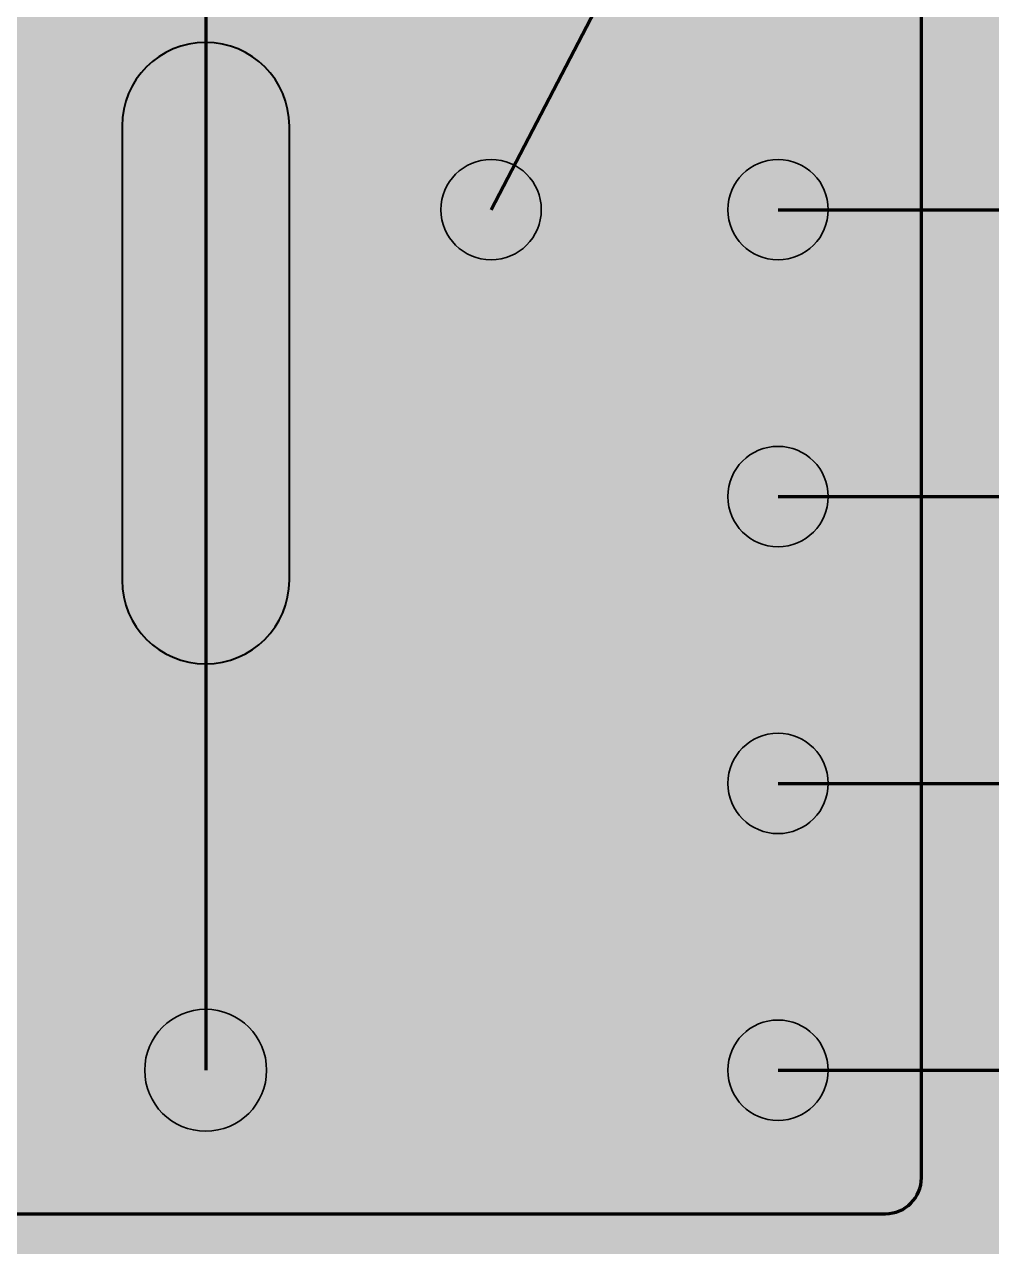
# Model space of a CAD drawing. Header units: millimetres. Extents: x 0 to 207, y 0 to 141.
# Drawn here: x 106.17 to 134.71, y 36.07 to 72.14 of the extents above; entities that cross this region are included whole.
import ezdxf

# ---------------------------------------------------------------- set-up
doc = ezdxf.new("R2010")
doc.units = ezdxf.units.MM
doc.layers.add('veroComponents', color=7, linetype='Continuous')

msp = doc.modelspace()

# ---------------------------------------------------------------- hatches: boundary and pattern name
at = {"true_color": 0xffffff, "transparency": 33554687}
msp.add_hatch(color=7, dxfattribs=at).paths.add_polyline_path([(206.728, 141.464), (206.728, 0), (0, 0), (0, 141.464)], flags=0)
at = {"true_color": 0x0e2a64, "transparency": 33554687}
h = msp.add_hatch(color=158, dxfattribs=at)
edge = h.paths.add_edge_path(flags=0)
edge.add_spline(control_points=[(132.644, 120.65), (132.644, 120.65), (132.644, 38.1), (132.644, 38.1), (132.644, 37.516), (132.17, 37.042), (131.586, 37.042), (131.586, 37.042), (32.103, 37.042), (32.103, 37.042), (31.519, 37.042), (31.044, 37.516), (31.044, 38.1), (31.044, 38.1), (31.044, 120.65), (31.044, 120.65), (31.044, 121.234), (31.519, 121.708), (32.103, 121.708), (32.103, 121.708), (131.586, 121.708), (131.586, 121.708), (132.17, 121.708), (132.644, 121.234), (132.644, 120.65)], knot_values=[0, 0, 0, 0, 1, 1, 1, 2, 2, 2, 3, 3, 3, 4, 4, 4, 5, 5, 5, 6, 6, 6, 7, 7, 7, 8, 8, 8, 8], degree=3, periodic=1)
at = {"true_color": 0x767c82, "transparency": 33554687}
h = msp.add_hatch(color=8, dxfattribs=at)
edge = h.paths.add_edge_path(flags=0)
edge.add_spline(control_points=[(130.881, 66.675), (130.881, 65.312), (129.774, 64.206), (128.411, 64.206), (128.411, 64.206), (43.744, 64.206), (43.744, 64.206), (42.382, 64.206), (41.275, 65.312), (41.275, 66.675), (41.275, 68.038), (42.382, 69.144), (43.744, 69.144), (43.744, 69.144), (128.411, 69.144), (128.411, 69.144), (129.774, 69.144), (130.881, 68.038), (130.881, 66.675)], knot_values=[0, 0, 0, 0, 1, 1, 1, 2, 2, 2, 3, 3, 3, 4, 4, 4, 5, 5, 5, 6, 6, 6, 6], degree=3, periodic=1)
at = {"true_color": 0xd1d4d7, "transparency": 33554490}
h = msp.add_hatch(color=254, dxfattribs=at)
edge = h.paths.add_edge_path(flags=0)
edge.add_spline(control_points=[(130.881, 66.675), (130.881, 65.312), (129.774, 64.206), (128.411, 64.206), (128.411, 64.206), (43.744, 64.206), (43.744, 64.206), (42.382, 64.206), (41.275, 65.312), (41.275, 66.675), (41.275, 68.038), (42.382, 69.144), (43.744, 69.144), (43.744, 69.144), (128.411, 69.144), (128.411, 69.144), (129.774, 69.144), (130.881, 68.038), (130.881, 66.675)], knot_values=[0, 0, 0, 0, 1, 1, 1, 2, 2, 2, 3, 3, 3, 4, 4, 4, 5, 5, 5, 6, 6, 6, 6], degree=3, periodic=1)
at = {"true_color": 0xd1d4d7, "transparency": 33554687}
h = msp.add_hatch(color=254, dxfattribs=at)
edge = h.paths.add_edge_path(flags=0)
edge.add_spline(control_points=[(119.944, 68.157), (120.762, 68.157), (121.426, 67.493), (121.426, 66.675), (121.426, 65.857), (120.762, 65.193), (119.944, 65.193), (119.127, 65.193), (118.463, 65.857), (118.463, 66.675), (118.463, 67.493), (119.127, 68.157), (119.944, 68.157)], knot_values=[0, 0, 0, 0, 1, 1, 1, 2, 2, 2, 3, 3, 3, 4, 4, 4, 4], degree=3, periodic=1)
h = msp.add_hatch(color=254, dxfattribs=at)
edge = h.paths.add_edge_path(flags=0)
edge.add_spline(control_points=[(128.411, 68.157), (129.229, 68.157), (129.893, 67.493), (129.893, 66.675), (129.893, 65.857), (129.229, 65.193), (128.411, 65.193), (127.593, 65.193), (126.929, 65.857), (126.929, 66.675), (126.929, 67.493), (127.593, 68.157), (128.411, 68.157)], knot_values=[0, 0, 0, 0, 1, 1, 1, 2, 2, 2, 3, 3, 3, 4, 4, 4, 4], degree=3, periodic=1)
at = {"true_color": 0xf1f3f5, "transparency": 33554674}
h = msp.add_hatch(color=7, dxfattribs=at)
edge = h.paths.add_edge_path(flags=0)
edge.add_spline(control_points=[(111.478, 67.804), (112.101, 67.804), (112.607, 67.298), (112.607, 66.675), (112.607, 66.052), (112.101, 65.546), (111.478, 65.546), (110.855, 65.546), (110.349, 66.052), (110.349, 66.675), (110.349, 67.298), (110.855, 67.804), (111.478, 67.804)], knot_values=[0, 0, 0, 0, 1, 1, 1, 2, 2, 2, 3, 3, 3, 4, 4, 4, 4], degree=3, periodic=1)
h = msp.add_hatch(color=7, dxfattribs=at)
edge = h.paths.add_edge_path(flags=0)
edge.add_spline(control_points=[(119.944, 67.804), (120.567, 67.804), (121.073, 67.298), (121.073, 66.675), (121.073, 66.052), (120.567, 65.546), (119.944, 65.546), (119.321, 65.546), (118.816, 66.052), (118.816, 66.675), (118.816, 67.298), (119.321, 67.804), (119.944, 67.804)], knot_values=[0, 0, 0, 0, 1, 1, 1, 2, 2, 2, 3, 3, 3, 4, 4, 4, 4], degree=3, periodic=1)
h = msp.add_hatch(color=7, dxfattribs=at)
edge = h.paths.add_edge_path(flags=0)
edge.add_spline(control_points=[(128.411, 67.804), (129.034, 67.804), (129.54, 67.298), (129.54, 66.675), (129.54, 66.052), (129.034, 65.546), (128.411, 65.546), (127.788, 65.546), (127.282, 66.052), (127.282, 66.675), (127.282, 67.298), (127.788, 67.804), (128.411, 67.804)], knot_values=[0, 0, 0, 0, 1, 1, 1, 2, 2, 2, 3, 3, 3, 4, 4, 4, 4], degree=3, periodic=1)
at = {"true_color": 0x767c82, "transparency": 33554687}
h = msp.add_hatch(color=8, dxfattribs=at)
edge = h.paths.add_edge_path(flags=0)
edge.add_spline(control_points=[(130.881, 58.208), (130.881, 56.845), (129.774, 55.739), (128.411, 55.739), (128.411, 55.739), (43.744, 55.739), (43.744, 55.739), (42.382, 55.739), (41.275, 56.845), (41.275, 58.208), (41.275, 59.571), (42.382, 60.678), (43.744, 60.678), (43.744, 60.678), (128.411, 60.678), (128.411, 60.678), (129.774, 60.678), (130.881, 59.571), (130.881, 58.208)], knot_values=[0, 0, 0, 0, 1, 1, 1, 2, 2, 2, 3, 3, 3, 4, 4, 4, 5, 5, 5, 6, 6, 6, 6], degree=3, periodic=1)
at = {"true_color": 0xb6ce45, "transparency": 33554490}
h = msp.add_hatch(color=63, dxfattribs=at)
edge = h.paths.add_edge_path(flags=0)
edge.add_spline(control_points=[(130.881, 58.208), (130.881, 56.845), (129.774, 55.739), (128.411, 55.739), (128.411, 55.739), (86.078, 55.739), (86.078, 55.739), (84.715, 55.739), (83.608, 56.845), (83.608, 58.208), (83.608, 59.571), (84.715, 60.678), (86.078, 60.678), (86.078, 60.678), (128.411, 60.678), (128.411, 60.678), (129.774, 60.678), (130.881, 59.571), (130.881, 58.208)], knot_values=[0, 0, 0, 0, 1, 1, 1, 2, 2, 2, 3, 3, 3, 4, 4, 4, 5, 5, 5, 6, 6, 6, 6], degree=3, periodic=1)
at = {"true_color": 0xb6ce45, "transparency": 33554687}
h = msp.add_hatch(color=63, dxfattribs=at)
edge = h.paths.add_edge_path(flags=0)
edge.add_spline(control_points=[(128.411, 59.69), (129.229, 59.69), (129.893, 59.026), (129.893, 58.208), (129.893, 57.391), (129.229, 56.727), (128.411, 56.727), (127.593, 56.727), (126.929, 57.391), (126.929, 58.208), (126.929, 59.026), (127.593, 59.69), (128.411, 59.69)], knot_values=[0, 0, 0, 0, 1, 1, 1, 2, 2, 2, 3, 3, 3, 4, 4, 4, 4], degree=3, periodic=1)
at = {"true_color": 0xf1f3f5, "transparency": 33554674}
h = msp.add_hatch(color=7, dxfattribs=at)
edge = h.paths.add_edge_path(flags=0)
edge.add_spline(control_points=[(111.478, 59.337), (112.101, 59.337), (112.607, 58.831), (112.607, 58.208), (112.607, 57.585), (112.101, 57.079), (111.478, 57.079), (110.855, 57.079), (110.349, 57.585), (110.349, 58.208), (110.349, 58.831), (110.855, 59.337), (111.478, 59.337)], knot_values=[0, 0, 0, 0, 1, 1, 1, 2, 2, 2, 3, 3, 3, 4, 4, 4, 4], degree=3, periodic=1)
h = msp.add_hatch(color=7, dxfattribs=at)
edge = h.paths.add_edge_path(flags=0)
edge.add_spline(control_points=[(119.944, 59.337), (120.567, 59.337), (121.073, 58.831), (121.073, 58.208), (121.073, 57.585), (120.567, 57.079), (119.944, 57.079), (119.321, 57.079), (118.816, 57.585), (118.816, 58.208), (118.816, 58.831), (119.321, 59.337), (119.944, 59.337)], knot_values=[0, 0, 0, 0, 1, 1, 1, 2, 2, 2, 3, 3, 3, 4, 4, 4, 4], degree=3, periodic=1)
h = msp.add_hatch(color=7, dxfattribs=at)
edge = h.paths.add_edge_path(flags=0)
edge.add_spline(control_points=[(128.411, 59.337), (129.034, 59.337), (129.54, 58.831), (129.54, 58.208), (129.54, 57.585), (129.034, 57.079), (128.411, 57.079), (127.788, 57.079), (127.282, 57.585), (127.282, 58.208), (127.282, 58.831), (127.788, 59.337), (128.411, 59.337)], knot_values=[0, 0, 0, 0, 1, 1, 1, 2, 2, 2, 3, 3, 3, 4, 4, 4, 4], degree=3, periodic=1)
at = {"true_color": 0x767c82, "transparency": 33554687}
h = msp.add_hatch(color=8, dxfattribs=at)
edge = h.paths.add_edge_path(flags=0)
edge.add_spline(control_points=[(130.881, 49.742), (130.881, 48.379), (129.774, 47.272), (128.411, 47.272), (128.411, 47.272), (43.744, 47.272), (43.744, 47.272), (42.382, 47.272), (41.275, 48.379), (41.275, 49.742), (41.275, 51.105), (42.382, 52.211), (43.744, 52.211), (43.744, 52.211), (128.411, 52.211), (128.411, 52.211), (129.774, 52.211), (130.881, 51.105), (130.881, 49.742)], knot_values=[0, 0, 0, 0, 1, 1, 1, 2, 2, 2, 3, 3, 3, 4, 4, 4, 5, 5, 5, 6, 6, 6, 6], degree=3, periodic=1)
at = {"true_color": 0x16a4c6, "transparency": 33554490}
h = msp.add_hatch(color=142, dxfattribs=at)
edge = h.paths.add_edge_path(flags=0)
edge.add_spline(control_points=[(130.881, 49.742), (130.881, 48.379), (129.774, 47.272), (128.411, 47.272), (128.411, 47.272), (69.144, 47.272), (69.144, 47.272), (67.782, 47.272), (66.675, 48.379), (66.675, 49.742), (66.675, 51.105), (67.782, 52.211), (69.144, 52.211), (69.144, 52.211), (128.411, 52.211), (128.411, 52.211), (129.774, 52.211), (130.881, 51.105), (130.881, 49.742)], knot_values=[0, 0, 0, 0, 1, 1, 1, 2, 2, 2, 3, 3, 3, 4, 4, 4, 5, 5, 5, 6, 6, 6, 6], degree=3, periodic=1)
at = {"true_color": 0x16a4c6, "transparency": 33554687}
h = msp.add_hatch(color=142, dxfattribs=at)
edge = h.paths.add_edge_path(flags=0)
edge.add_spline(control_points=[(128.411, 51.223), (129.229, 51.223), (129.893, 50.559), (129.893, 49.742), (129.893, 48.924), (129.229, 48.26), (128.411, 48.26), (127.593, 48.26), (126.929, 48.924), (126.929, 49.742), (126.929, 50.559), (127.593, 51.223), (128.411, 51.223)], knot_values=[0, 0, 0, 0, 1, 1, 1, 2, 2, 2, 3, 3, 3, 4, 4, 4, 4], degree=3, periodic=1)
at = {"true_color": 0xf1f3f5, "transparency": 33554674}
h = msp.add_hatch(color=7, dxfattribs=at)
edge = h.paths.add_edge_path(flags=0)
edge.add_spline(control_points=[(111.478, 50.871), (112.101, 50.871), (112.607, 50.365), (112.607, 49.742), (112.607, 49.119), (112.101, 48.613), (111.478, 48.613), (110.855, 48.613), (110.349, 49.119), (110.349, 49.742), (110.349, 50.365), (110.855, 50.871), (111.478, 50.871)], knot_values=[0, 0, 0, 0, 1, 1, 1, 2, 2, 2, 3, 3, 3, 4, 4, 4, 4], degree=3, periodic=1)
h = msp.add_hatch(color=7, dxfattribs=at)
edge = h.paths.add_edge_path(flags=0)
edge.add_spline(control_points=[(119.944, 50.871), (120.567, 50.871), (121.073, 50.365), (121.073, 49.742), (121.073, 49.119), (120.567, 48.613), (119.944, 48.613), (119.321, 48.613), (118.816, 49.119), (118.816, 49.742), (118.816, 50.365), (119.321, 50.871), (119.944, 50.871)], knot_values=[0, 0, 0, 0, 1, 1, 1, 2, 2, 2, 3, 3, 3, 4, 4, 4, 4], degree=3, periodic=1)
h = msp.add_hatch(color=7, dxfattribs=at)
edge = h.paths.add_edge_path(flags=0)
edge.add_spline(control_points=[(128.411, 50.871), (129.034, 50.871), (129.54, 50.365), (129.54, 49.742), (129.54, 49.119), (129.034, 48.613), (128.411, 48.613), (127.788, 48.613), (127.282, 49.119), (127.282, 49.742), (127.282, 50.365), (127.788, 50.871), (128.411, 50.871)], knot_values=[0, 0, 0, 0, 1, 1, 1, 2, 2, 2, 3, 3, 3, 4, 4, 4, 4], degree=3, periodic=1)
at = {"true_color": 0x767c82, "transparency": 33554687}
h = msp.add_hatch(color=8, dxfattribs=at)
edge = h.paths.add_edge_path(flags=0)
edge.add_spline(control_points=[(130.881, 41.275), (130.881, 39.912), (129.774, 38.806), (128.411, 38.806), (128.411, 38.806), (43.744, 38.806), (43.744, 38.806), (42.382, 38.806), (41.275, 39.912), (41.275, 41.275), (41.275, 42.638), (42.382, 43.744), (43.744, 43.744), (43.744, 43.744), (128.411, 43.744), (128.411, 43.744), (129.774, 43.744), (130.881, 42.638), (130.881, 41.275)], knot_values=[0, 0, 0, 0, 1, 1, 1, 2, 2, 2, 3, 3, 3, 4, 4, 4, 5, 5, 5, 6, 6, 6, 6], degree=3, periodic=1)
at = {"true_color": 0xe65c9d, "transparency": 33554490}
h = msp.add_hatch(color=233, dxfattribs=at)
edge = h.paths.add_edge_path(flags=0)
edge.add_spline(control_points=[(130.881, 41.275), (130.881, 39.912), (129.774, 38.806), (128.411, 38.806), (128.411, 38.806), (119.944, 38.806), (119.944, 38.806), (118.582, 38.806), (117.475, 39.912), (117.475, 41.275), (117.475, 42.638), (118.582, 43.744), (119.944, 43.744), (119.944, 43.744), (128.411, 43.744), (128.411, 43.744), (129.774, 43.744), (130.881, 42.638), (130.881, 41.275)], knot_values=[0, 0, 0, 0, 1, 1, 1, 2, 2, 2, 3, 3, 3, 4, 4, 4, 5, 5, 5, 6, 6, 6, 6], degree=3, periodic=1)
at = {"true_color": 0xe65c9d, "transparency": 33554687}
h = msp.add_hatch(color=233, dxfattribs=at)
edge = h.paths.add_edge_path(flags=0)
edge.add_spline(control_points=[(128.411, 42.757), (129.229, 42.757), (129.893, 42.093), (129.893, 41.275), (129.893, 40.457), (129.229, 39.793), (128.411, 39.793), (127.593, 39.793), (126.929, 40.457), (126.929, 41.275), (126.929, 42.093), (127.593, 42.757), (128.411, 42.757)], knot_values=[0, 0, 0, 0, 1, 1, 1, 2, 2, 2, 3, 3, 3, 4, 4, 4, 4], degree=3, periodic=1)
at = {"true_color": 0xf1f3f5, "transparency": 33554674}
h = msp.add_hatch(color=7, dxfattribs=at)
edge = h.paths.add_edge_path(flags=0)
edge.add_spline(control_points=[(111.478, 42.404), (112.101, 42.404), (112.607, 41.898), (112.607, 41.275), (112.607, 40.652), (112.101, 40.146), (111.478, 40.146), (110.855, 40.146), (110.349, 40.652), (110.349, 41.275), (110.349, 41.898), (110.855, 42.404), (111.478, 42.404)], knot_values=[0, 0, 0, 0, 1, 1, 1, 2, 2, 2, 3, 3, 3, 4, 4, 4, 4], degree=3, periodic=1)
h = msp.add_hatch(color=7, dxfattribs=at)
edge = h.paths.add_edge_path(flags=0)
edge.add_spline(control_points=[(119.944, 42.404), (120.567, 42.404), (121.073, 41.898), (121.073, 41.275), (121.073, 40.652), (120.567, 40.146), (119.944, 40.146), (119.321, 40.146), (118.816, 40.652), (118.816, 41.275), (118.816, 41.898), (119.321, 42.404), (119.944, 42.404)], knot_values=[0, 0, 0, 0, 1, 1, 1, 2, 2, 2, 3, 3, 3, 4, 4, 4, 4], degree=3, periodic=1)
h = msp.add_hatch(color=7, dxfattribs=at)
edge = h.paths.add_edge_path(flags=0)
edge.add_spline(control_points=[(128.411, 42.404), (129.034, 42.404), (129.54, 41.898), (129.54, 41.275), (129.54, 40.652), (129.034, 40.146), (128.411, 40.146), (127.788, 40.146), (127.282, 40.652), (127.282, 41.275), (127.282, 41.898), (127.788, 42.404), (128.411, 42.404)], knot_values=[0, 0, 0, 0, 1, 1, 1, 2, 2, 2, 3, 3, 3, 4, 4, 4, 4], degree=3, periodic=1)
at = {"layer": 'veroComponents', "true_color": 0x58ff33, "transparency": 33554687}
h = msp.add_hatch(color=80, dxfattribs=at)
edge = h.paths.add_edge_path(flags=0)
edge.add_spline(control_points=[(111.522, 53.269), (110.159, 53.269), (109.053, 54.376), (109.053, 55.739), (109.053, 55.739), (109.053, 69.144), (109.053, 69.144), (109.053, 70.507), (110.159, 71.614), (111.522, 71.614), (112.885, 71.614), (113.991, 70.507), (113.991, 69.144), (113.991, 69.144), (113.991, 55.739), (113.991, 55.739), (113.991, 54.376), (112.885, 53.269), (111.522, 53.269)], knot_values=[0, 0, 0, 0, 1, 1, 1, 2, 2, 2, 3, 3, 3, 4, 4, 4, 5, 5, 5, 6, 6, 6, 6], degree=3, periodic=1)
at = {"layer": 'veroComponents', "true_color": 0x17a5c6, "transparency": 33554687}
h = msp.add_hatch(color=142, dxfattribs=at)
edge = h.paths.add_edge_path(flags=0)
edge.add_spline(control_points=[(111.522, 43.074), (112.515, 43.074), (113.321, 42.268), (113.321, 41.275), (113.321, 40.282), (112.515, 39.476), (111.522, 39.476), (110.529, 39.476), (109.723, 40.282), (109.723, 41.275), (109.723, 42.268), (110.529, 43.074), (111.522, 43.074)], knot_values=[0, 0, 0, 0, 1, 1, 1, 2, 2, 2, 3, 3, 3, 4, 4, 4, 4], degree=3, periodic=1)

# ---------------------------------------------------------------- linework, layer by layer
at = {"color": 18, "linetype": 'Continuous', "lineweight": 106, "true_color": 0x000000}
for points in [[(119.944, 66.675), (137.583, 100.542), (138.994, 100.542)], [(128.411, 66.675), (137.583, 66.675), (138.994, 66.675)]]:
    msp.add_lwpolyline(points, dxfattribs=at)
at = {"color": 63, "linetype": 'Continuous', "lineweight": 106, "true_color": 0xb6ce45}
msp.add_lwpolyline([(128.411, 58.208), (137.583, 58.208), (138.994, 58.208)], dxfattribs=at)
at = {"color": 142, "linetype": 'Continuous', "lineweight": 106, "true_color": 0x16a4c6}
msp.add_lwpolyline([(128.411, 49.742), (137.583, 49.742), (138.994, 49.742)], dxfattribs=at)
at = {"color": 233, "linetype": 'Continuous', "lineweight": 106, "true_color": 0xe65c9d}
msp.add_lwpolyline([(128.411, 41.275), (137.583, 41.275), (138.994, 41.275)], dxfattribs=at)
at = {"color": 163, "linetype": 'Continuous', "lineweight": 70, "true_color": 0x5680cb}
msp.add_open_spline([(132.644, 120.65), (132.644, 120.65), (132.644, 38.1), (132.644, 38.1), (132.644, 37.516), (132.17, 37.042), (131.586, 37.042), (131.586, 37.042), (32.103, 37.042), (32.103, 37.042), (31.519, 37.042), (31.044, 37.516), (31.044, 38.1), (31.044, 38.1), (31.044, 120.65), (31.044, 120.65), (31.044, 121.234), (31.519, 121.708), (32.103, 121.708), (32.103, 121.708), (131.586, 121.708), (131.586, 121.708), (132.17, 121.708), (132.644, 121.234), (132.644, 120.65)], degree=3, knots=[0, 0, 0, 0, 1, 1, 1, 2, 2, 2, 3, 3, 3, 4, 4, 4, 5, 5, 5, 6, 6, 6, 7, 7, 7, 8, 8, 8, 8], dxfattribs=at)
at = {"color": 7, "linetype": 'Continuous', "lineweight": 35, "true_color": 0xffffff}
for points in [[(119.944, 68.157), (120.762, 68.157), (121.426, 67.493), (121.426, 66.675), (121.426, 65.857), (120.762, 65.193), (119.944, 65.193), (119.127, 65.193), (118.463, 65.857), (118.463, 66.675), (118.463, 67.493), (119.127, 68.157), (119.944, 68.157)], [(128.411, 68.157), (129.229, 68.157), (129.893, 67.493), (129.893, 66.675), (129.893, 65.857), (129.229, 65.193), (128.411, 65.193), (127.593, 65.193), (126.929, 65.857), (126.929, 66.675), (126.929, 67.493), (127.593, 68.157), (128.411, 68.157)], [(128.411, 59.69), (129.229, 59.69), (129.893, 59.026), (129.893, 58.208), (129.893, 57.391), (129.229, 56.727), (128.411, 56.727), (127.593, 56.727), (126.929, 57.391), (126.929, 58.208), (126.929, 59.026), (127.593, 59.69), (128.411, 59.69)], [(128.411, 51.223), (129.229, 51.223), (129.893, 50.559), (129.893, 49.742), (129.893, 48.924), (129.229, 48.26), (128.411, 48.26), (127.593, 48.26), (126.929, 48.924), (126.929, 49.742), (126.929, 50.559), (127.593, 51.223), (128.411, 51.223)], [(128.411, 42.757), (129.229, 42.757), (129.893, 42.093), (129.893, 41.275), (129.893, 40.457), (129.229, 39.793), (128.411, 39.793), (127.593, 39.793), (126.929, 40.457), (126.929, 41.275), (126.929, 42.093), (127.593, 42.757), (128.411, 42.757)]]:
    msp.add_open_spline(points, degree=3, knots=[0, 0, 0, 0, 1, 1, 1, 2, 2, 2, 3, 3, 3, 4, 4, 4, 4], dxfattribs=at)
at = {"layer": 'veroComponents', "color": 254, "linetype": 'Continuous', "lineweight": 80, "true_color": 0xd4d8db}
msp.add_lwpolyline([(111.522, 83.608), (111.522, 41.275)], dxfattribs=at)
at = {"layer": 'veroComponents', "color": 91, "linetype": 'Continuous', "lineweight": 40, "true_color": 0x8cff70}
msp.add_open_spline([(111.522, 53.269), (110.159, 53.269), (109.053, 54.376), (109.053, 55.739), (109.053, 55.739), (109.053, 69.144), (109.053, 69.144), (109.053, 70.507), (110.159, 71.614), (111.522, 71.614), (112.885, 71.614), (113.991, 70.507), (113.991, 69.144), (113.991, 69.144), (113.991, 55.739), (113.991, 55.739), (113.991, 54.376), (112.885, 53.269), (111.522, 53.269)], degree=3, knots=[0, 0, 0, 0, 1, 1, 1, 2, 2, 2, 3, 3, 3, 4, 4, 4, 5, 5, 5, 6, 6, 6, 6], dxfattribs=at)
at = {"layer": 'veroComponents', "color": 141, "linetype": 'Continuous', "lineweight": 35, "true_color": 0x73dcf3}
msp.add_open_spline([(111.522, 43.074), (112.515, 43.074), (113.321, 42.268), (113.321, 41.275), (113.321, 40.282), (112.515, 39.476), (111.522, 39.476), (110.529, 39.476), (109.723, 40.282), (109.723, 41.275), (109.723, 42.268), (110.529, 43.074), (111.522, 43.074)], degree=3, knots=[0, 0, 0, 0, 1, 1, 1, 2, 2, 2, 3, 3, 3, 4, 4, 4, 4], dxfattribs=at)

doc.saveas('drawing.dxf')
